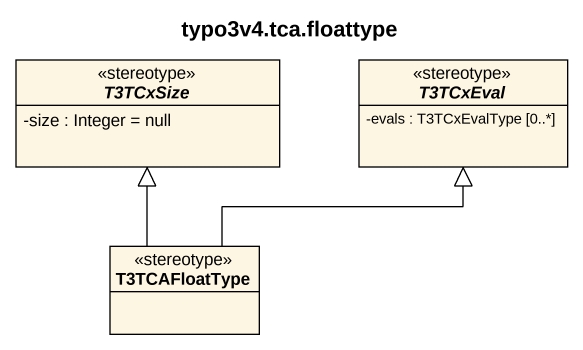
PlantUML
@startuml
title typo3v4.tca.floattype
hide circle
hide empty members
skinparam classAttributeIconSize 0
abstract class T3TCxSize <<stereotype>> {
  -size : Integer = null
}
abstract class T3TCxEval <<stereotype>> {
  -evals : T3TCxEvalType [0..*]
}
class T3TCAFloatType <<stereotype>>
T3TCAFloatType -up-|> T3TCxSize
T3TCAFloatType -up-|> T3TCxEval
@enduml
